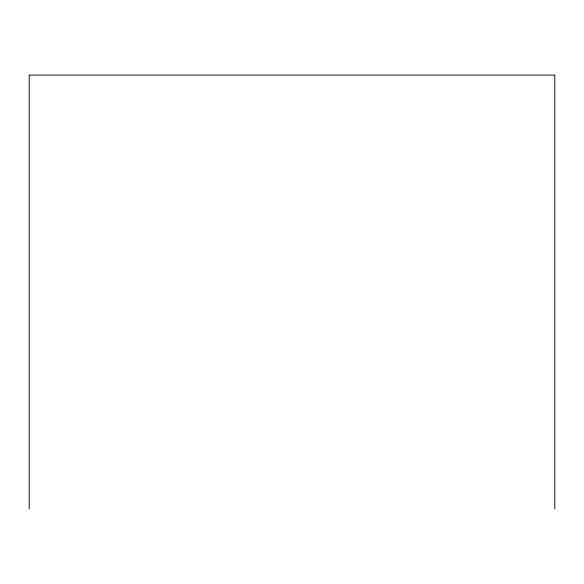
<?xml version="1.0" encoding="UTF-8"?>
<svg xmlns="http://www.w3.org/2000/svg" width="584" height="584" viewBox="0 0 584 584"><rect width="100%" height="100%" fill="white"/><g stroke="black" fill="none" stroke-linecap="round" stroke-linejoin="round"><path stroke-width="0.88" d="M554.8 508.912L554.8 75.088L29.2 75.088L29.2 508.912"/></g></svg>
